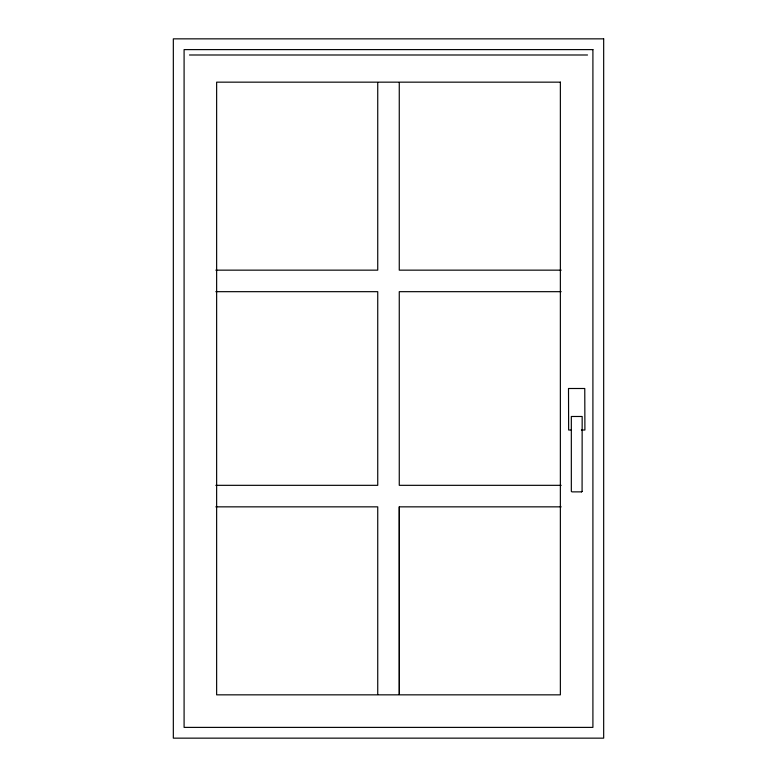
<?xml version="1.0" encoding="UTF-8"?>
<svg xmlns="http://www.w3.org/2000/svg" width="777" height="777" viewBox="0 0 777 777"><rect width="100%" height="100%" fill="white"/><g stroke="black" fill="none" stroke-linecap="round" stroke-linejoin="round"><path stroke-width="1.17" d="M582.08 491.336L581.546 491.87L571.969 491.87L571.328 491.336L571.328 416.482L582.167 416.482L582.08 491.336L581.439 491.87M189.471 54.992L587.529 54.992M215.821 270.153L377.739 270.153L377.739 82.556M561.179 270.153L399.261 270.153L399.261 82.556M215.821 291.676L377.739 291.676L377.739 485.324L215.821 485.324M561.179 291.676L399.261 291.676L399.261 485.324L561.179 485.324M570.959 430.011L568.638 430.011L568.502 388.5L584.77 388.5L584.906 430.011L581.419 430.011M215.821 506.847L377.739 506.847L377.739 694.444M399.3 506.847L399.3 694.444L399.261 506.847L561.179 506.847M603.671 38.85L173.329 38.85L173.329 738.15L603.671 738.15L603.671 38.85M592.909 49.611L184.091 49.611L184.091 727.389L592.909 727.389L592.909 49.611M560.363 82.158L216.637 82.158L216.637 694.842L560.363 694.842L560.363 82.158"/></g></svg>
